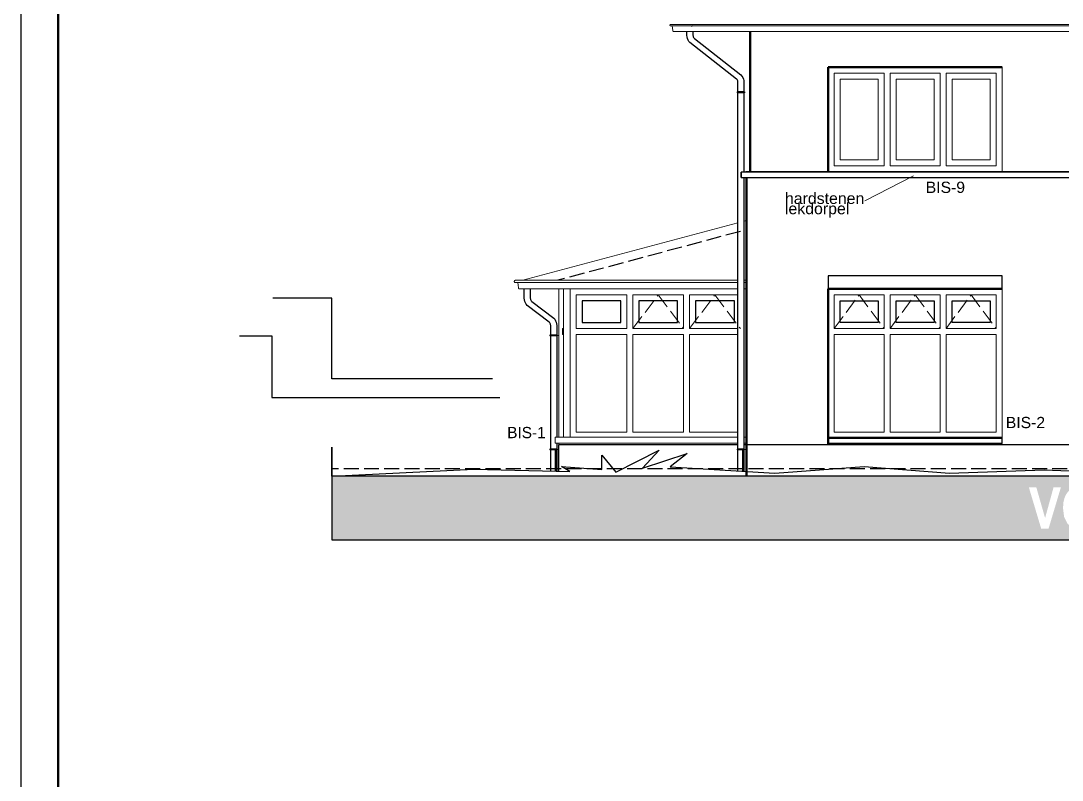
# Model space of a CAD drawing. Header units: millimetres. Extents: x 0 to 1200, y 0 to 841.
# Drawn here: x 0 to 138.9, y 630.8 to 732.1 of the extents above; entities that cross this region are included whole.
import ezdxf

# ---------------------------------------------------------------- set-up
doc = ezdxf.new("R2010")
doc.units = ezdxf.units.MM
doc.linetypes.add('PUNKT2_S9', pattern=[1, 0, -1])
doc.linetypes.add('VERDECKT2_S2', pattern=[2.7, 2, -0.7])
doc.layers.add('Standard', color=7, linetype='Continuous', lineweight=25)
doc.styles.add('ARIAL', font='arial.ttf')

msp = doc.modelspace()

# ---------------------------------------------------------------- hatches: boundary and pattern name
at = {"layer": 'Standard', "linetype": 'PUNKT2_S9', "lineweight": -3}
h = msp.add_hatch(color=0, dxfattribs=at)
h.paths.add_polyline_path([(140.04, 667.89), (139.95, 667.06), (140.04, 666.24), (140.31, 665.64), (140.72, 665.28), (141.22, 665.16), (141.73, 665.28), (142.13, 665.64), (142.4, 666.24), (142.49, 667.07), (142.4, 667.9), (142.14, 668.48), (141.74, 668.83), (141.22, 668.95), (140.71, 668.83), (140.3, 668.47)])
h.paths.add_polyline_path([(146.21, 665.16), (146.71, 665.28), (147.11, 665.64), (147.38, 666.24), (147.47, 667.07), (147.38, 667.9), (147.12, 668.48), (146.72, 668.83), (146.21, 668.95), (145.69, 668.83), (145.28, 668.47), (145.02, 667.89), (144.93, 667.06), (145.02, 666.24), (145.29, 665.64), (145.7, 665.28)])
h.paths.add_polyline_path([(150.8, 668.87), (150.08, 668.87), (150.08, 667.48), (150.76, 667.48), (151.3, 667.49), (151.59, 667.54), (151.74, 667.63), (151.85, 667.78), (151.92, 667.96), (151.95, 668.19), (151.91, 668.44), (151.82, 668.64), (151.67, 668.78), (151.47, 668.85), (151.25, 668.87)])
h.paths.add_polyline_path([(266.47, 671.3), (41.47, 671.3), (41.47, 662.8), (266.47, 662.8)])
h.paths.add_polyline_path([(172.51, 669.76), (172.51, 665.23), (174.82, 665.23), (174.82, 664.3), (171.59, 664.3), (171.59, 669.76)], flags=16)
h.paths.add_polyline_path([(170.69, 668.87), (168.22, 668.87), (168.22, 667.65), (170.52, 667.65), (170.52, 666.73), (168.22, 666.73), (168.22, 665.23), (170.78, 665.23), (170.78, 664.3), (167.29, 664.3), (167.29, 669.8), (170.69, 669.8)], flags=16)
h.paths.add_polyline_path([(164.19, 664.3), (162.55, 669.8), (163.56, 669.8), (164.72, 665.73), (165.84, 669.8), (166.82, 669.8), (165.18, 664.3)], flags=16)
h.paths.add_polyline_path([(158.75, 669.8), (162.15, 669.8), (162.15, 668.87), (159.68, 668.87), (159.68, 667.65), (161.98, 667.65), (161.98, 666.73), (159.68, 666.73), (159.68, 665.23), (162.24, 665.23), (162.24, 664.3), (158.75, 664.3)], flags=16)
h.paths.add_polyline_path([(156.96, 665.63), (156.96, 666.33), (155.9, 666.33), (155.9, 667.25), (157.9, 667.25), (157.9, 665.06), (157.54, 664.74), (157.05, 664.46), (156.5, 664.27), (155.94, 664.21), (155.27, 664.3), (154.68, 664.57), (154.22, 665.01), (153.88, 665.6), (153.68, 666.31), (153.61, 667.07), (153.69, 667.88), (153.91, 668.6), (154.28, 669.19), (154.79, 669.62), (155.28, 669.83), (155.89, 669.9), (156.65, 669.79), (157.22, 669.47), (157.62, 668.96), (157.84, 668.28), (156.92, 668.07), (156.78, 668.44), (156.55, 668.71), (156.25, 668.89), (155.89, 668.95), (155.34, 668.83), (154.92, 668.49), (154.66, 667.91), (154.57, 667.12), (154.66, 666.26), (154.93, 665.65), (155.35, 665.28), (155.88, 665.16), (156.17, 665.19), (156.46, 665.29), (156.73, 665.45)], flags=16)
h.paths.add_polyline_path([(151.1, 669.8), (151.73, 669.77), (152.16, 669.65), (152.46, 669.45), (152.7, 669.13), (152.85, 668.72), (152.9, 668.26), (152.82, 667.69), (152.6, 667.24), (152.22, 666.91), (151.69, 666.73), (151.96, 666.51), (152.18, 666.27), (152.41, 665.92), (152.71, 665.38), (153.27, 664.3), (152.16, 664.3), (151.5, 665.5), (151.2, 666.02), (151.01, 666.31), (150.87, 666.45), (150.73, 666.54), (150.54, 666.58), (150.26, 666.6), (150.08, 666.6), (150.08, 664.3), (149.15, 664.3), (149.15, 669.8)], flags=16)
h.paths.add_polyline_path([(144.9, 669.47), (145.21, 669.68), (145.67, 669.84), (146.2, 669.9), (147.11, 669.71), (147.82, 669.14), (148.27, 668.24), (148.43, 667.05), (148.28, 665.86), (147.82, 664.96), (147.12, 664.4), (146.21, 664.21), (145.29, 664.4), (144.58, 664.96), (144.13, 665.85), (143.98, 667.02), (144.03, 667.79), (144.19, 668.43), (144.37, 668.83), (144.61, 669.18)], flags=16)
h.paths.add_polyline_path([(143.44, 667.05), (143.3, 665.86), (142.84, 664.96), (142.13, 664.4), (141.23, 664.21), (140.31, 664.4), (139.6, 664.96), (139.15, 665.85), (139, 667.02), (139.05, 667.79), (139.21, 668.43), (139.39, 668.83), (139.63, 669.18), (139.92, 669.47), (140.23, 669.68), (140.69, 669.84), (141.22, 669.9), (142.13, 669.71), (142.84, 669.14), (143.29, 668.24)], flags=16)
h.paths.add_polyline_path([(137.73, 669.8), (138.71, 669.8), (137.07, 664.3), (136.09, 664.3), (134.45, 669.8), (135.45, 669.8), (136.61, 665.73)], flags=16)

# ---------------------------------------------------------------- linework, layer by layer
at = {"layer": 'Standard', "color": 7, "linetype": 'Continuous', "lineweight": 25}
msp.add_line((0, 841), (0, 0), dxfattribs=at)
at = {"layer": 'Standard', "color": 30, "linetype": 'Continuous', "lineweight": 50}
msp.add_line((5, 836), (5, 5), dxfattribs=at)
at = {"layer": 'Standard', "color": 9, "linetype": 'Continuous', "lineweight": 18}
for p, q in [((86.58, 731.52), (86.58, 731.53)), ((86.58, 731.53), (86.59, 731.53)), ((86.58, 731.53), (86.58, 731.52)), ((86.59, 731.53), (86.58, 731.53)), ((86.58, 731.51), (86.58, 731.52)), ((86.58, 731.52), (86.58, 731.52)), ((86.58, 731.52), (86.58, 731.51)), ((86.58, 731.52), (86.58, 731.52)), ((86.58, 731.5), (86.58, 731.51)), ((86.58, 731.51), (86.58, 731.51)), ((86.58, 731.51), (86.58, 731.5)), ((86.58, 731.51), (86.58, 731.51)), ((86.58, 731.49), (86.58, 731.5)), ((86.58, 731.5), (86.58, 731.5)), ((86.58, 731.5), (86.58, 731.49)), ((86.58, 731.5), (86.58, 731.5)), ((86.58, 731.49), (86.58, 731.49)), ((86.58, 731.48), (86.58, 731.49)), ((86.58, 731.49), (86.58, 731.49)), ((86.58, 731.49), (86.58, 731.48)), ((86.58, 731.48), (86.58, 731.48)), ((86.58, 731.47), (86.58, 731.48)), ((86.58, 731.48), (86.58, 731.48)), ((86.58, 731.48), (86.58, 731.47)), ((86.58, 731.47), (86.58, 731.47)), ((86.58, 731.46), (86.58, 731.47)), ((86.58, 731.47), (86.58, 731.47)), ((86.58, 731.47), (86.58, 731.46)), ((86.58, 731.46), (86.58, 731.46)), ((86.59, 731.45), (86.58, 731.46)), ((86.58, 731.46), (86.58, 731.46)), ((86.58, 731.46), (86.59, 731.45)), ((86.59, 731.54), (86.59, 731.55)), ((86.59, 731.55), (86.6, 731.55)), ((86.59, 731.55), (86.59, 731.54)), ((86.6, 731.55), (86.59, 731.55)), ((86.59, 731.53), (86.59, 731.54)), ((86.59, 731.54), (86.59, 731.54)), ((86.59, 731.54), (86.59, 731.53)), ((86.59, 731.54), (86.59, 731.54)), ((86.59, 731.45), (86.59, 731.45)), ((86.59, 731.44), (86.59, 731.45)), ((86.59, 731.45), (86.59, 731.45)), ((86.59, 731.45), (86.59, 731.44)), ((86.59, 731.44), (86.59, 731.44)), ((86.6, 731.43), (86.59, 731.44)), ((86.59, 731.44), (86.59, 731.44)), ((86.59, 731.44), (86.6, 731.43)), ((86.6, 731.55), (86.6, 731.56)), ((86.6, 731.56), (86.6, 731.56)), ((86.6, 731.56), (86.61, 731.56)), ((86.6, 731.56), (86.6, 731.55)), ((86.6, 731.56), (86.6, 731.56)), ((86.61, 731.56), (86.6, 731.56)), ((86.6, 731.43), (86.6, 731.43)), ((86.6, 731.43), (86.6, 731.43)), ((86.61, 731.42), (86.6, 731.43)), ((86.6, 731.43), (86.6, 731.43)), ((86.6, 731.43), (86.6, 731.43)), ((86.6, 731.43), (86.61, 731.42)), ((86.61, 731.56), (86.61, 731.57)), ((86.61, 731.57), (86.61, 731.57)), ((86.61, 731.57), (86.62, 731.57)), ((86.61, 731.57), (86.61, 731.56)), ((86.61, 731.57), (86.61, 731.57)), ((86.62, 731.57), (86.61, 731.57)), ((86.61, 731.42), (86.61, 731.42)), ((86.61, 731.42), (86.61, 731.42)), ((86.62, 731.41), (86.61, 731.42)), ((86.61, 731.42), (86.61, 731.42)), ((86.61, 731.42), (86.61, 731.42)), ((86.61, 731.42), (86.62, 731.41)), ((86.62, 731.57), (86.62, 731.58)), ((86.62, 731.58), (86.63, 731.58)), ((86.62, 731.58), (86.62, 731.57)), ((86.63, 731.58), (86.62, 731.58)), ((86.62, 731.41), (86.62, 731.41)), ((86.63, 731.41), (86.62, 731.41)), ((86.62, 731.41), (86.62, 731.41)), ((86.62, 731.41), (86.63, 731.41)), ((86.63, 731.58), (86.63, 731.58)), ((86.63, 731.58), (86.64, 731.58)), ((86.63, 731.58), (86.63, 731.58)), ((86.64, 731.58), (86.63, 731.58)), ((86.63, 731.4), (86.63, 731.41)), ((86.63, 731.41), (86.63, 731.4)), ((86.64, 731.4), (86.63, 731.4)), ((86.63, 731.4), (86.64, 731.4)), ((86.64, 731.58), (86.64, 731.59)), ((86.64, 731.59), (86.65, 731.59)), ((86.64, 731.59), (86.64, 731.58)), ((86.65, 731.59), (86.64, 731.59)), ((86.64, 731.4), (86.64, 731.4)), ((86.65, 731.4), (86.64, 731.4)), ((86.64, 731.4), (86.64, 731.4)), ((86.64, 731.4), (86.65, 731.4)), ((86.65, 731.59), (86.65, 731.59)), ((86.65, 731.59), (86.66, 731.59)), ((86.65, 731.59), (86.65, 731.59)), ((86.66, 731.59), (86.65, 731.59)), ((86.65, 731.4), (86.65, 731.4)), ((86.66, 731.4), (86.65, 731.4)), ((86.65, 731.4), (86.65, 731.4)), ((86.65, 731.4), (86.66, 731.4)), ((86.66, 731.59), (86.66, 731.59)), ((86.66, 731.59), (86.67, 731.59)), ((86.66, 731.59), (86.66, 731.59)), ((86.67, 731.59), (86.66, 731.59)), ((86.66, 731.39), (86.66, 731.4)), ((86.66, 731.4), (86.66, 731.39)), ((86.67, 731.39), (86.66, 731.39)), ((86.66, 731.39), (86.67, 731.39)), ((86.67, 731.59), (86.67, 731.59)), ((86.67, 731.59), (86.68, 731.59)), ((86.67, 731.59), (86.67, 731.59)), ((86.68, 731.59), (86.67, 731.59)), ((86.67, 731.39), (86.67, 731.39)), ((86.68, 731.39), (86.67, 731.39)), ((86.67, 731.39), (86.67, 731.39)), ((86.67, 731.39), (86.68, 731.39)), ((86.68, 731.59), (195.86, 731.59)), ((86.68, 731.39), (195.86, 731.39)), ((86.96, 730.76), (86.89, 731.39)), ((86.89, 731.39), (86.96, 730.76)), ((86.96, 730.76), (86.96, 730.76)), ((86.96, 730.75), (86.96, 730.76)), ((86.96, 730.76), (86.96, 730.76)), ((86.96, 730.76), (86.96, 730.75)), ((86.96, 730.74), (86.96, 730.75)), ((86.96, 730.75), (86.96, 730.74)), ((86.97, 730.74), (86.96, 730.74)), ((86.96, 730.74), (86.97, 730.74)), ((86.97, 730.73), (86.97, 730.74)), ((86.97, 730.74), (86.97, 730.73)), ((86.97, 730.72), (86.97, 730.73)), ((86.97, 730.73), (86.97, 730.72)), ((86.97, 730.72), (86.97, 730.72)), ((86.98, 730.71), (86.97, 730.72)), ((86.97, 730.72), (86.97, 730.72)), ((86.97, 730.72), (86.98, 730.71)), ((86.98, 730.7), (86.98, 730.71)), ((86.98, 730.71), (86.98, 730.7)), ((86.98, 730.7), (86.98, 730.7)), ((86.99, 730.69), (86.98, 730.7)), ((86.98, 730.7), (86.98, 730.7)), ((86.98, 730.7), (86.99, 730.69)), ((86.99, 730.69), (86.99, 730.69)), ((87, 730.68), (86.99, 730.69)), ((86.99, 730.69), (86.99, 730.69)), ((86.99, 730.69), (87, 730.68)), ((87, 730.68), (87, 730.68)), ((87.01, 730.67), (87, 730.68)), ((87, 730.68), (87, 730.68)), ((87, 730.68), (87.01, 730.67)), ((87.01, 730.67), (87.01, 730.67)), ((87.02, 730.66), (87.01, 730.67)), ((87.01, 730.67), (87.01, 730.67)), ((87.01, 730.67), (87.02, 730.66)), ((87.03, 730.66), (87.02, 730.66)), ((87.02, 730.66), (87.03, 730.66)), ((87.03, 730.66), (87.03, 730.66)), ((87.04, 730.65), (87.03, 730.66)), ((87.03, 730.66), (87.03, 730.66)), ((87.03, 730.66), (87.04, 730.65)), ((87.04, 730.65), (87.04, 730.65)), ((87.05, 730.65), (87.04, 730.65)), ((87.04, 730.65), (87.04, 730.65)), ((87.04, 730.65), (87.05, 730.65)), ((87.06, 730.65), (87.05, 730.65)), ((87.05, 730.65), (87.06, 730.65)), ((87.06, 730.65), (87.06, 730.65)), ((87.07, 730.64), (87.06, 730.65)), ((87.06, 730.65), (87.06, 730.65)), ((87.06, 730.65), (87.07, 730.64)), ((87.08, 730.64), (87.07, 730.64)), ((87.07, 730.64), (87.08, 730.64)), ((87.09, 730.64), (87.08, 730.64)), ((87.08, 730.64), (87.09, 730.64)), ((87.09, 730.64), (87.09, 730.64)), ((87.09, 730.64), (87.09, 730.64)), ((87.09, 730.64), (195.44, 730.64))]:
    msp.add_line(p, q, dxfattribs=at)
at = {"layer": 'Standard', "color": 7, "linetype": 'Continuous', "lineweight": -3}
for p, q in [((88.84, 730.12), (88.84, 730.64)), ((89.64, 730.64), (89.64, 730.15)), ((88.85, 729.91), (88.84, 730.12)), ((88.91, 729.7), (88.85, 729.91)), ((88.99, 729.5), (88.91, 729.7)), ((89.11, 729.31), (88.99, 729.5)), ((89.24, 729.15), (89.11, 729.31)), ((89.64, 730.15), (89.65, 730.04)), ((89.65, 730.04), (89.67, 729.95)), ((89.67, 729.95), (89.71, 729.86)), ((89.71, 729.86), (89.75, 729.78)), ((89.75, 729.78), (89.83, 729.7)), ((89.83, 729.7), (96.05, 724.85)), ((95.46, 724.3), (89.24, 729.15)), ((95.53, 724.22), (95.46, 724.3)), ((95.58, 724.14), (95.53, 724.22)), ((95.62, 724.05), (95.58, 724.14)), ((95.64, 723.96), (95.62, 724.05)), ((95.65, 723.85), (95.64, 723.96)), ((95.65, 722.57), (95.65, 723.85)), ((96.05, 724.85), (96.18, 724.69)), ((96.18, 724.69), (96.3, 724.5)), ((96.3, 724.5), (96.38, 724.3)), ((96.38, 724.3), (96.43, 724.09)), ((96.43, 724.09), (96.45, 723.88)), ((96.45, 723.88), (96.45, 722.57)), ((95.54, 722.57), (95.54, 722.47)), ((95.55, 722.57), (95.54, 722.57)), ((95.55, 722.47), (95.54, 722.47)), ((95.57, 722.57), (95.55, 722.57)), ((95.57, 722.47), (95.55, 722.47)), ((95.6, 722.57), (95.57, 722.57)), ((95.6, 722.47), (95.57, 722.47)), ((95.64, 722.57), (95.6, 722.57)), ((95.64, 722.47), (95.6, 722.47)), ((95.69, 722.57), (95.64, 722.57)), ((95.69, 722.47), (95.64, 722.47)), ((95.65, 674.92), (95.65, 722.47)), ((95.75, 722.57), (95.69, 722.57)), ((95.75, 722.47), (95.69, 722.47)), ((95.82, 722.57), (95.75, 722.57)), ((95.82, 722.47), (95.75, 722.47)), ((95.89, 722.57), (95.82, 722.57)), ((95.89, 722.47), (95.82, 722.47)), ((95.97, 722.57), (95.89, 722.57)), ((95.97, 722.47), (95.89, 722.47)), ((96.04, 722.57), (95.97, 722.57)), ((96.04, 722.47), (95.97, 722.47)), ((96.12, 722.57), (96.04, 722.57)), ((96.12, 722.47), (96.04, 722.47)), ((96.2, 722.57), (96.12, 722.57)), ((96.2, 722.47), (96.12, 722.47)), ((96.27, 722.57), (96.2, 722.57)), ((96.27, 722.47), (96.2, 722.47)), ((96.34, 722.57), (96.27, 722.57)), ((96.34, 722.47), (96.27, 722.47)), ((96.4, 722.57), (96.34, 722.57)), ((96.4, 722.47), (96.34, 722.47)), ((96.45, 722.57), (96.4, 722.57)), ((96.45, 722.47), (96.4, 722.47)), ((96.49, 722.57), (96.45, 722.57)), ((96.45, 722.47), (96.45, 711.88)), ((96.49, 722.47), (96.45, 722.47)), ((96.52, 722.57), (96.49, 722.57)), ((96.52, 722.47), (96.49, 722.47)), ((96.54, 722.57), (96.52, 722.57)), ((96.54, 722.47), (96.52, 722.47)), ((96.54, 722.57), (96.54, 722.57)), ((96.54, 722.57), (96.54, 722.47)), ((96.54, 722.47), (96.54, 722.47)), ((96.45, 711.15), (96.45, 674.92)), ((67.15, 695.05), (67.15, 696.3)), ((67.95, 696.3), (67.95, 695.08)), ((41.47, 695.04), (33.59, 695.04)), ((41.47, 684.32), (41.47, 695.04)), ((67.17, 694.85), (67.15, 695.05)), ((67.22, 694.63), (67.17, 694.85)), ((67.3, 694.43), (67.22, 694.63)), ((67.95, 695.08), (67.96, 694.97)), ((67.96, 694.97), (67.98, 694.88)), ((67.98, 694.88), (68.02, 694.8)), ((68.02, 694.8), (68.07, 694.72)), ((68.07, 694.72), (68.14, 694.63)), ((68.14, 694.63), (71.07, 692.4)), ((67.42, 694.24), (67.3, 694.43)), ((67.55, 694.09), (67.42, 694.24)), ((70.48, 691.85), (67.55, 694.09)), ((70.55, 691.77), (70.48, 691.85)), ((70.6, 691.69), (70.55, 691.77)), ((70.64, 691.6), (70.6, 691.69)), ((71.07, 692.4), (71.2, 692.24)), ((71.2, 692.24), (71.32, 692.05)), ((71.32, 692.05), (71.4, 691.85)), ((71.4, 691.85), (71.45, 691.64)), ((70.66, 691.51), (70.64, 691.6)), ((70.67, 691.4), (70.66, 691.51)), ((70.67, 690.12), (70.67, 691.4)), ((71.45, 691.64), (71.47, 691.43)), ((71.47, 691.43), (71.47, 690.12)), ((29.16, 690.03), (33.47, 690.03)), ((33.47, 690.03), (33.47, 681.82)), ((70.56, 690.12), (70.56, 690.02)), ((70.57, 690.12), (70.56, 690.12)), ((70.57, 690.02), (70.56, 690.02)), ((70.59, 690.12), (70.57, 690.12)), ((70.59, 690.02), (70.57, 690.02)), ((70.62, 690.12), (70.59, 690.12)), ((70.62, 690.02), (70.59, 690.02)), ((70.66, 690.12), (70.62, 690.12)), ((70.66, 690.02), (70.62, 690.02)), ((70.71, 690.12), (70.66, 690.12)), ((70.71, 690.02), (70.66, 690.02)), ((70.67, 674.92), (70.67, 690.02)), ((70.77, 690.12), (70.71, 690.12)), ((70.77, 690.02), (70.71, 690.02)), ((70.84, 690.12), (70.77, 690.12)), ((70.84, 690.02), (70.77, 690.02)), ((70.91, 690.12), (70.84, 690.12)), ((70.91, 690.02), (70.84, 690.02)), ((70.99, 690.12), (70.91, 690.12)), ((70.99, 690.02), (70.91, 690.02)), ((71.06, 690.12), (70.99, 690.12)), ((71.06, 690.02), (70.99, 690.02)), ((71.14, 690.12), (71.06, 690.12)), ((71.14, 690.02), (71.06, 690.02)), ((71.22, 690.12), (71.14, 690.12)), ((71.22, 690.02), (71.14, 690.02)), ((71.29, 690.12), (71.22, 690.12)), ((71.29, 690.02), (71.22, 690.02)), ((71.36, 690.12), (71.29, 690.12)), ((71.36, 690.02), (71.29, 690.02)), ((71.42, 690.12), (71.36, 690.12)), ((71.42, 690.02), (71.36, 690.02)), ((71.47, 690.12), (71.42, 690.12)), ((71.47, 690.02), (71.42, 690.02)), ((71.51, 690.12), (71.47, 690.12)), ((71.47, 690.02), (71.47, 676.5)), ((71.51, 690.02), (71.47, 690.02)), ((71.54, 690.12), (71.51, 690.12)), ((71.54, 690.02), (71.51, 690.02)), ((71.56, 690.12), (71.54, 690.12)), ((71.56, 690.02), (71.54, 690.02)), ((71.56, 690.12), (71.56, 690.12)), ((71.56, 690.12), (71.56, 690.02)), ((71.56, 690.02), (71.56, 690.02)), ((62.89, 684.32), (41.47, 684.32)), ((33.47, 681.82), (63.87, 681.82)), ((71.47, 675.7), (71.47, 674.92)), ((70.56, 674.92), (70.56, 674.82)), ((70.57, 674.92), (70.56, 674.92)), ((70.57, 674.82), (70.56, 674.82)), ((70.59, 674.92), (70.57, 674.92)), ((70.59, 674.82), (70.57, 674.82)), ((70.62, 674.92), (70.59, 674.92)), ((70.62, 674.82), (70.59, 674.82)), ((70.66, 674.92), (70.62, 674.92)), ((70.66, 674.82), (70.62, 674.82)), ((70.71, 674.92), (70.66, 674.92)), ((70.71, 674.82), (70.66, 674.82)), ((70.67, 672.01), (70.67, 674.82)), ((70.77, 674.92), (70.71, 674.92)), ((70.77, 674.82), (70.71, 674.82)), ((70.84, 674.92), (70.77, 674.92)), ((70.84, 674.82), (70.77, 674.82)), ((70.91, 674.92), (70.84, 674.92)), ((70.91, 674.82), (70.84, 674.82)), ((70.99, 674.92), (70.91, 674.92)), ((70.99, 674.82), (70.91, 674.82)), ((71.06, 674.92), (70.99, 674.92)), ((71.06, 674.82), (70.99, 674.82)), ((71.14, 674.92), (71.06, 674.92)), ((71.14, 674.82), (71.06, 674.82)), ((71.22, 674.92), (71.14, 674.92)), ((71.22, 674.82), (71.14, 674.82)), ((71.29, 674.92), (71.22, 674.92)), ((71.29, 674.82), (71.22, 674.82)), ((71.36, 674.92), (71.29, 674.92)), ((71.36, 674.82), (71.29, 674.82)), ((71.3, 672), (71.3, 674.82)), ((71.35, 672), (71.35, 674.82)), ((71.42, 674.92), (71.36, 674.92)), ((71.42, 674.82), (71.36, 674.82)), ((71.47, 674.92), (71.42, 674.92)), ((71.47, 674.82), (71.42, 674.82)), ((71.51, 674.92), (71.47, 674.92)), ((71.47, 674.82), (71.47, 671.99)), ((71.51, 674.82), (71.47, 674.82)), ((71.54, 674.92), (71.51, 674.92)), ((71.54, 674.82), (71.51, 674.82)), ((71.56, 674.92), (71.54, 674.92)), ((71.56, 674.82), (71.54, 674.82)), ((71.56, 674.92), (71.56, 674.92)), ((71.56, 674.92), (71.56, 674.82)), ((71.56, 674.82), (71.56, 674.82)), ((95.54, 674.92), (95.54, 674.82)), ((95.55, 674.92), (95.54, 674.92)), ((95.55, 674.82), (95.54, 674.82)), ((95.57, 674.92), (95.55, 674.92)), ((95.57, 674.82), (95.55, 674.82)), ((95.6, 674.92), (95.57, 674.92)), ((95.6, 674.82), (95.57, 674.82)), ((95.64, 674.92), (95.6, 674.92)), ((95.64, 674.82), (95.6, 674.82)), ((95.69, 674.92), (95.64, 674.92)), ((95.69, 674.82), (95.64, 674.82)), ((95.65, 672.02), (95.65, 674.82)), ((95.75, 674.92), (95.69, 674.92)), ((95.75, 674.82), (95.69, 674.82)), ((95.82, 674.92), (95.75, 674.92)), ((95.82, 674.82), (95.75, 674.82)), ((95.89, 674.92), (95.82, 674.92)), ((95.89, 674.82), (95.82, 674.82)), ((95.97, 674.92), (95.89, 674.92)), ((95.97, 674.82), (95.89, 674.82)), ((96.04, 674.92), (95.97, 674.92)), ((96.04, 674.82), (95.97, 674.82)), ((96.12, 674.92), (96.04, 674.92)), ((96.12, 674.82), (96.04, 674.82)), ((96.2, 674.92), (96.12, 674.92)), ((96.2, 674.82), (96.12, 674.82)), ((96.27, 674.92), (96.2, 674.92)), ((96.27, 674.82), (96.2, 674.82)), ((96.34, 674.92), (96.27, 674.92)), ((96.34, 674.82), (96.27, 674.82)), ((96.28, 671.98), (96.28, 674.82)), ((96.33, 671.98), (96.33, 674.82)), ((96.4, 674.92), (96.34, 674.92)), ((96.4, 674.82), (96.34, 674.82)), ((96.45, 674.92), (96.4, 674.92)), ((96.45, 674.82), (96.4, 674.82)), ((96.49, 674.92), (96.45, 674.92)), ((96.45, 674.82), (96.45, 671.97)), ((96.49, 674.82), (96.45, 674.82)), ((96.52, 674.92), (96.49, 674.92)), ((96.52, 674.82), (96.49, 674.82)), ((96.54, 674.92), (96.52, 674.92)), ((96.54, 674.82), (96.52, 674.82)), ((96.54, 674.92), (96.54, 674.92)), ((96.54, 674.92), (96.54, 674.82)), ((96.54, 674.82), (96.54, 674.82))]:
    msp.add_line(p, q, dxfattribs=at)
at = {"layer": 'Standard', "color": 5, "linetype": 'VERDECKT2_S2', "lineweight": -3}
msp.add_line((89.59, 731.4), (89.47, 731.32), dxfattribs=at)
at = {"layer": 'Standard', "color": 55, "linetype": 'Continuous', "lineweight": 18}
for p, q in [((97.27, 727.2), (97.27, 730.64)), ((97.27, 727.2), (97.27, 730.64)), ((97.27, 727.8), (97.27, 711.95)), ((97.27, 727.8), (97.27, 711.95)), ((130.87, 725.9), (107.67, 725.9)), ((107.67, 725.9), (107.67, 711.95)), ((130.87, 711.95), (130.87, 725.9))]:
    msp.add_line(p, q, dxfattribs=at)
at = {"layer": 'Standard', "color": 5, "linetype": 'Continuous', "lineweight": 50}
for p, q in [((97.27, 711.95), (97.27, 730.64)), ((107.67, 711.95), (107.67, 725.9)), ((107.67, 725.9), (130.87, 725.9)), ((96.77, 671.3), (96.77, 711.15)), ((107.67, 675.55), (107.67, 696.3)), ((107.67, 696.3), (130.87, 696.3))]:
    msp.add_line(p, q, dxfattribs=at)
at = {"layer": 'Standard', "color": 51, "linetype": 'Continuous', "lineweight": 18}
for p, q in [((108.47, 725.1), (115.13, 725.1)), ((108.47, 712.7), (108.47, 725.1)), ((115.13, 725.1), (115.13, 712.7)), ((115.93, 712.7), (115.93, 725.1)), ((115.93, 725.1), (122.6, 725.1)), ((122.6, 725.1), (122.6, 712.7)), ((123.4, 712.7), (123.4, 725.1)), ((123.4, 725.1), (130.07, 725.1)), ((130.07, 725.1), (130.07, 712.7)), ((109.27, 724.3), (114.33, 724.3)), ((109.27, 713.5), (109.27, 724.3)), ((114.33, 724.3), (114.33, 713.5)), ((116.73, 724.3), (121.8, 724.3)), ((116.73, 713.5), (116.73, 724.3)), ((121.8, 724.3), (121.8, 713.5)), ((124.2, 724.3), (129.27, 724.3)), ((124.2, 713.5), (124.2, 724.3)), ((129.27, 724.3), (129.27, 713.5)), ((115.13, 712.7), (108.47, 712.7)), ((114.33, 713.5), (109.27, 713.5)), ((122.6, 712.7), (115.93, 712.7)), ((121.8, 713.5), (116.73, 713.5)), ((130.07, 712.7), (123.4, 712.7)), ((129.27, 713.5), (124.2, 713.5)), ((72.37, 696.3), (72.37, 676.5)), ((72.38, 676.5), (72.38, 696.3)), ((73.27, 676.5), (73.27, 696.3)), ((80.83, 695.5), (74.07, 695.5)), ((74.07, 695.5), (74.07, 691)), ((80.83, 691), (80.83, 695.5)), ((81.63, 695.5), (81.63, 691)), ((88.4, 695.5), (81.63, 695.5)), ((88.4, 691), (88.4, 695.5)), ((89.2, 695.5), (89.2, 691)), ((95.65, 695.5), (89.2, 695.5)), ((108.47, 695.5), (115.13, 695.5)), ((108.47, 691), (108.47, 695.5)), ((115.13, 695.5), (115.13, 691)), ((115.93, 691), (115.93, 695.5)), ((115.93, 695.5), (122.6, 695.5)), ((122.6, 695.5), (122.6, 691)), ((123.4, 691), (123.4, 695.5)), ((123.4, 695.5), (130.07, 695.5)), ((130.07, 695.5), (130.07, 691)), ((72.25, 691), (72.25, 690.2)), ((72.37, 691), (72.25, 691)), ((74.07, 691), (80.83, 691)), ((81.63, 691), (88.4, 691)), ((89.2, 691), (95.65, 691)), ((115.13, 691), (108.47, 691)), ((122.6, 691), (115.93, 691)), ((130.07, 691), (123.4, 691)), ((72.37, 690.2), (72.25, 690.2)), ((80.83, 690.2), (74.07, 690.2)), ((74.07, 690.2), (74.07, 677.2)), ((80.83, 677.2), (80.83, 690.2)), ((88.4, 690.2), (81.63, 690.2)), ((81.63, 690.2), (81.63, 677.2)), ((88.4, 677.2), (88.4, 690.2)), ((95.65, 690.2), (89.2, 690.2)), ((89.2, 690.2), (89.2, 677.2)), ((108.47, 690.2), (115.13, 690.2)), ((108.47, 677.2), (108.47, 690.2)), ((115.13, 690.2), (115.13, 677.2)), ((115.93, 690.2), (122.6, 690.2)), ((115.93, 677.2), (115.93, 690.2)), ((122.6, 690.2), (122.6, 677.2)), ((123.4, 690.2), (130.07, 690.2)), ((123.4, 677.2), (123.4, 690.2)), ((130.07, 690.2), (130.07, 677.2)), ((74.07, 677.2), (80.83, 677.2)), ((81.63, 677.2), (88.4, 677.2)), ((89.2, 677.2), (95.65, 677.2)), ((115.13, 677.2), (108.47, 677.2)), ((122.6, 677.2), (115.93, 677.2)), ((130.07, 677.2), (123.4, 677.2))]:
    msp.add_line(p, q, dxfattribs=at)
at = {"layer": 'Standard', "color": 117, "linetype": 'Continuous', "lineweight": -3}
for p, q in [((97.27, 711.95), (96.07, 711.85)), ((96.07, 711.85), (97.27, 711.95)), ((96.07, 711.85), (96.07, 711.15)), ((96.07, 711.15), (96.07, 711.85)), ((141.27, 711.85), (96.07, 711.85)), ((96.07, 711.15), (141.27, 711.15)), ((97.27, 711.95), (107.67, 711.95)), ((107.67, 711.95), (130.87, 711.95)), ((130.87, 711.95), (141.27, 711.95)), ((130.87, 676.45), (107.67, 676.45)), ((107.67, 676.41), (107.67, 676.35)), ((130.87, 676.35), (130.87, 676.41)), ((130.87, 676.35), (107.67, 676.35)), ((107.67, 676.35), (107.67, 675.65)), ((130.87, 675.65), (107.67, 675.65)), ((130.87, 675.65), (130.87, 676.35))]:
    msp.add_line(p, q, dxfattribs=at)
at = {"layer": 'Standard', "color": 36, "linetype": 'Continuous', "lineweight": 18}
for p, q in [((96.77, 698.2), (96.77, 711.15)), ((96.77, 698.2), (96.77, 711.15)), ((96.77, 698.2), (96.77, 675.5)), ((96.77, 698.2), (96.77, 675.5)), ((71.77, 696.3), (71.77, 676.5)), ((107.67, 696.3), (107.67, 676.41)), ((130.87, 696.3), (107.67, 696.3)), ((130.87, 676.41), (130.87, 696.3)), ((71.77, 675.7), (71.77, 675.5))]:
    msp.add_line(p, q, dxfattribs=at)
at = {"layer": 'Standard', "color": 7, "linetype": 'Continuous', "lineweight": 18}
msp.add_line((112.56, 708.06), (119.07, 711.38), dxfattribs=at)
at = {"layer": 'Standard', "color": 34, "linetype": 'Continuous', "lineweight": 18}
for p, q in [((95.65, 705.13), (66.97, 697.44)), ((66.97, 697.44), (95.65, 705.13)), ((96.77, 705.43), (96.45, 705.34)), ((96.45, 705.34), (96.77, 705.43))]:
    msp.add_line(p, q, dxfattribs=at)
at = {"layer": 'Standard', "color": 255, "linetype": 'VERDECKT2_S2', "lineweight": -3}
msp.add_line((95.98, 703.97), (71.61, 697.44), dxfattribs=at)
at = {"layer": 'Standard', "color": 255, "linetype": 'Continuous', "lineweight": 18}
for p, q in [((65.82, 697.33), (65.82, 697.34)), ((65.82, 697.34), (65.83, 697.34)), ((65.82, 697.34), (65.82, 697.33)), ((65.83, 697.34), (65.82, 697.34)), ((65.82, 697.32), (65.82, 697.33)), ((65.82, 697.33), (65.82, 697.32)), ((65.82, 697.31), (65.82, 697.32)), ((65.82, 697.32), (65.82, 697.31)), ((65.82, 697.3), (65.82, 697.31)), ((65.82, 697.31), (65.82, 697.31)), ((65.82, 697.31), (65.82, 697.3)), ((65.82, 697.31), (65.82, 697.31)), ((65.82, 697.29), (65.82, 697.3)), ((65.82, 697.3), (65.82, 697.29)), ((65.82, 697.28), (65.82, 697.29)), ((65.82, 697.29), (65.82, 697.28)), ((65.82, 697.27), (65.82, 697.28)), ((65.82, 697.28), (65.82, 697.27)), ((65.82, 697.27), (65.82, 697.27)), ((65.82, 697.26), (65.82, 697.27)), ((65.82, 697.27), (65.82, 697.27)), ((65.82, 697.27), (65.82, 697.26)), ((65.82, 697.25), (65.82, 697.26)), ((65.82, 697.26), (65.82, 697.25)), ((65.82, 697.24), (65.82, 697.25)), ((65.82, 697.25), (65.82, 697.24)), ((65.83, 697.23), (65.82, 697.24)), ((65.82, 697.24), (65.83, 697.23)), ((65.83, 697.36), (65.84, 697.37)), ((65.84, 697.37), (65.83, 697.36)), ((65.83, 697.35), (65.83, 697.36)), ((65.83, 697.36), (65.83, 697.35)), ((65.83, 697.34), (65.83, 697.35)), ((65.83, 697.35), (65.83, 697.34)), ((65.83, 697.23), (65.83, 697.23)), ((65.83, 697.22), (65.83, 697.23)), ((65.83, 697.23), (65.83, 697.23)), ((65.83, 697.23), (65.83, 697.22)), ((65.84, 697.21), (65.83, 697.22)), ((65.83, 697.22), (65.84, 697.21)), ((65.84, 697.38), (65.85, 697.39)), ((65.85, 697.39), (65.84, 697.38)), ((65.84, 697.37), (65.84, 697.38)), ((65.84, 697.38), (65.84, 697.37)), ((65.84, 697.37), (65.84, 697.37)), ((65.84, 697.37), (65.84, 697.37)), ((65.85, 697.39), (65.86, 697.4)), ((65.86, 697.4), (65.85, 697.39)), ((65.85, 697.39), (65.85, 697.39)), ((65.85, 697.39), (65.85, 697.39)), ((65.86, 697.4), (65.87, 697.41)), ((65.87, 697.41), (65.86, 697.4)), ((65.86, 697.4), (65.86, 697.4)), ((65.86, 697.4), (65.86, 697.4)), ((65.87, 697.41), (65.88, 697.41)), ((65.88, 697.41), (65.87, 697.41)), ((65.88, 697.41), (65.88, 697.42)), ((65.88, 697.42), (65.89, 697.42)), ((65.88, 697.42), (65.88, 697.41)), ((65.89, 697.42), (65.88, 697.42)), ((65.89, 697.42), (65.9, 697.43)), ((65.9, 697.43), (65.89, 697.42)), ((65.9, 697.43), (65.9, 697.43)), ((65.9, 697.43), (65.91, 697.43)), ((65.9, 697.43), (65.9, 697.43)), ((65.91, 697.43), (65.9, 697.43)), ((65.91, 697.43), (65.92, 697.44)), ((65.92, 697.44), (65.91, 697.43)), ((65.92, 697.44), (65.92, 697.44)), ((65.92, 697.44), (65.93, 697.44)), ((65.92, 697.44), (65.92, 697.44)), ((65.93, 697.44), (65.92, 697.44)), ((65.93, 697.44), (65.94, 697.44)), ((65.94, 697.44), (65.93, 697.44)), ((65.94, 697.44), (65.94, 697.44)), ((65.94, 697.44), (65.95, 697.44)), ((65.94, 697.44), (65.94, 697.44)), ((65.95, 697.44), (65.94, 697.44)), ((65.95, 697.44), (65.96, 697.44)), ((65.96, 697.44), (65.95, 697.44)), ((65.96, 697.44), (95.65, 697.44)), ((96.45, 697.44), (96.77, 697.44)), ((65.84, 697.21), (65.84, 697.21)), ((65.84, 697.2), (65.84, 697.21)), ((65.84, 697.21), (65.84, 697.21)), ((65.84, 697.21), (65.84, 697.2)), ((65.85, 697.19), (65.84, 697.2)), ((65.84, 697.2), (65.85, 697.19)), ((65.85, 697.19), (65.85, 697.19)), ((65.86, 697.18), (65.85, 697.19)), ((65.85, 697.19), (65.85, 697.19)), ((65.85, 697.19), (65.86, 697.18)), ((65.86, 697.17), (65.86, 697.18)), ((65.86, 697.18), (65.86, 697.17)), ((65.87, 697.17), (65.86, 697.17)), ((65.86, 697.17), (65.87, 697.17)), ((65.88, 697.16), (65.87, 697.17)), ((65.87, 697.17), (65.88, 697.16)), ((65.88, 697.16), (65.88, 697.16)), ((65.89, 697.16), (65.88, 697.16)), ((65.88, 697.16), (65.88, 697.16)), ((65.88, 697.16), (65.89, 697.16)), ((65.89, 697.15), (65.89, 697.16)), ((65.89, 697.16), (65.89, 697.15)), ((65.9, 697.15), (65.89, 697.15)), ((65.89, 697.15), (65.9, 697.15)), ((65.91, 697.15), (65.9, 697.15)), ((65.9, 697.15), (65.91, 697.15)), ((65.91, 697.14), (65.91, 697.15)), ((65.91, 697.15), (65.91, 697.14)), ((65.92, 697.14), (65.91, 697.14)), ((65.91, 697.14), (65.92, 697.14)), ((65.93, 697.14), (65.92, 697.14)), ((65.92, 697.14), (65.93, 697.14)), ((65.94, 697.14), (65.93, 697.14)), ((65.93, 697.14), (65.94, 697.14)), ((65.94, 697.14), (65.94, 697.14)), ((65.95, 697.14), (65.94, 697.14)), ((65.94, 697.14), (65.94, 697.14)), ((65.94, 697.14), (65.95, 697.14)), ((65.96, 697.14), (65.95, 697.14)), ((65.95, 697.14), (65.96, 697.14)), ((65.96, 697.14), (95.65, 697.14)), ((66.36, 696.44), (66.27, 697.14)), ((66.27, 697.14), (66.36, 696.44)), ((66.36, 696.44), (66.36, 696.44)), ((66.36, 696.43), (66.36, 696.44)), ((66.36, 696.44), (66.36, 696.44)), ((66.36, 696.44), (66.36, 696.43)), ((66.37, 696.42), (66.36, 696.43)), ((66.36, 696.43), (66.37, 696.42)), ((66.37, 696.41), (66.37, 696.42)), ((66.37, 696.42), (66.37, 696.41)), ((66.37, 696.4), (66.37, 696.41)), ((66.37, 696.41), (66.37, 696.4)), ((66.38, 696.4), (66.37, 696.4)), ((66.37, 696.4), (66.38, 696.4)), ((66.38, 696.39), (66.38, 696.4)), ((66.38, 696.4), (66.38, 696.39)), ((66.38, 696.38), (66.38, 696.39)), ((66.38, 696.39), (66.38, 696.38)), ((66.39, 696.37), (66.38, 696.38)), ((66.38, 696.38), (66.39, 696.37)), ((66.39, 696.37), (66.39, 696.37)), ((66.4, 696.36), (66.39, 696.37)), ((66.39, 696.37), (66.39, 696.37)), ((66.39, 696.37), (66.4, 696.36)), ((66.4, 696.35), (66.4, 696.36)), ((66.4, 696.36), (66.4, 696.35)), ((66.41, 696.35), (66.4, 696.35)), ((66.4, 696.35), (66.41, 696.35)), ((66.41, 696.34), (66.41, 696.35)), ((66.41, 696.35), (66.41, 696.34)), ((66.42, 696.34), (66.41, 696.34)), ((66.41, 696.34), (66.42, 696.34)), ((66.43, 696.33), (66.42, 696.34)), ((66.42, 696.34), (66.43, 696.33)), ((66.43, 696.33), (66.43, 696.33)), ((66.44, 696.32), (66.43, 696.33)), ((66.43, 696.33), (66.43, 696.33)), ((66.43, 696.33), (66.44, 696.32)), ((66.45, 696.32), (66.44, 696.32)), ((66.44, 696.32), (66.45, 696.32)), ((66.45, 696.32), (66.45, 696.32)), ((66.46, 696.31), (66.45, 696.32)), ((66.45, 696.32), (66.45, 696.32)), ((66.45, 696.32), (66.46, 696.31)), ((66.47, 696.31), (66.46, 696.31)), ((66.46, 696.31), (66.47, 696.31)), ((66.47, 696.31), (66.47, 696.31)), ((66.48, 696.31), (66.47, 696.31)), ((66.47, 696.31), (66.47, 696.31)), ((66.47, 696.31), (66.48, 696.31)), ((66.49, 696.31), (66.48, 696.31)), ((66.48, 696.31), (66.49, 696.31)), ((66.5, 696.3), (66.49, 696.31)), ((66.49, 696.31), (66.5, 696.3)), ((66.5, 696.3), (66.5, 696.3)), ((66.51, 696.3), (66.5, 696.3)), ((66.5, 696.3), (66.5, 696.3)), ((66.5, 696.3), (66.51, 696.3)), ((66.51, 696.3), (95.65, 696.3)), ((96.45, 697.14), (96.77, 697.14)), ((96.45, 696.3), (96.77, 696.3))]:
    msp.add_line(p, q, dxfattribs=at)
at = {"layer": 'Standard', "color": 5, "linetype": 'Continuous', "lineweight": -3}
for p, q in [((130.87, 698.04), (107.67, 698.04)), ((107.67, 698.04), (107.67, 696.3)), ((130.87, 696.3), (130.87, 698.04))]:
    msp.add_line(p, q, dxfattribs=at)
at = {"layer": 'Standard', "color": 51, "linetype": 'Continuous', "lineweight": -3}
for p, q in [((80.03, 694.7), (74.87, 694.7)), ((74.87, 694.7), (74.87, 691.8)), ((80.03, 691.8), (80.03, 694.7)), ((87.6, 694.7), (82.43, 694.7)), ((82.43, 694.7), (82.43, 691.8)), ((87.6, 691.8), (87.6, 694.7)), ((95.17, 694.7), (90, 694.7)), ((90, 694.7), (90, 691.8)), ((95.17, 691.8), (95.17, 694.7)), ((109.27, 694.7), (114.33, 694.7)), ((109.27, 691.8), (109.27, 694.7)), ((114.33, 694.7), (114.33, 691.8)), ((116.73, 694.7), (121.8, 694.7)), ((116.73, 691.8), (116.73, 694.7)), ((121.8, 694.7), (121.8, 691.8)), ((124.2, 694.7), (129.27, 694.7)), ((124.2, 691.8), (124.2, 694.7)), ((129.27, 694.7), (129.27, 691.8)), ((74.87, 691.8), (80.03, 691.8)), ((82.43, 691.8), (87.6, 691.8)), ((90, 691.8), (95.17, 691.8)), ((114.33, 691.8), (109.27, 691.8)), ((121.8, 691.8), (116.73, 691.8)), ((129.27, 691.8), (124.2, 691.8))]:
    msp.add_line(p, q, dxfattribs=at)
at = {"layer": 'Standard', "color": 7, "linetype": 'VERDECKT2_S2', "lineweight": 18}
for p, q in [((81.63, 691), (85.02, 695.5)), ((85.02, 695.5), (88.4, 691)), ((89.2, 691), (92.58, 695.5)), ((92.58, 695.5), (95.97, 691)), ((108.47, 691), (111.8, 695.5)), ((111.8, 695.5), (115.13, 691)), ((115.93, 691), (119.27, 695.5)), ((119.27, 695.5), (122.6, 691)), ((123.4, 691), (126.73, 695.5)), ((126.73, 695.5), (130.07, 691))]:
    msp.add_line(p, q, dxfattribs=at)
at = {"layer": 'Standard', "color": 59, "linetype": 'Continuous', "lineweight": 18}
for p, q in [((71.27, 676.5), (71.27, 675.7)), ((71.27, 676.5), (71.27, 675.7)), ((95.65, 676.5), (71.27, 676.5)), ((96.77, 676.5), (96.45, 676.5)), ((71.27, 675.7), (95.65, 675.7)), ((96.45, 675.7), (96.77, 675.7))]:
    msp.add_line(p, q, dxfattribs=at)
at = {"layer": 'Standard', "color": 96, "linetype": 'Continuous', "lineweight": -3}
for p, q in [((41.47, 675.17), (41.47, 672.2)), ((41.47, 671.95), (41.47, 675.17)), ((41.47, 675.07), (41.47, 671.95)), ((41.47, 671.8), (41.47, 675.07)), ((41.47, 674.78), (41.47, 671.8)), ((41.47, 671.75), (41.47, 674.78)), ((41.47, 674.77), (41.47, 672.4)), ((41.47, 671.84), (41.47, 674.77)), ((41.47, 674.33), (41.47, 672.56)), ((41.47, 672.4), (41.47, 674.33)), ((41.47, 674.32), (41.47, 671.75)), ((41.47, 671.8), (41.47, 674.32)), ((41.47, 674.1), (41.47, 671.84)), ((41.47, 672.2), (41.47, 674.1)), ((41.47, 673.64), (41.47, 671.69)), ((41.47, 672.2), (41.47, 673.64)), ((77.5, 672.2), (77.5, 674.1)), ((77.5, 674.1), (79.36, 671.84)), ((79.36, 671.84), (85.13, 674.77)), ((85.13, 674.77), (82.9, 672.4)), ((82.9, 672.4), (88.89, 674.33)), ((88.89, 674.33), (86.62, 672.56)), ((41.47, 673.32), (41.47, 671.8)), ((41.47, 671.69), (41.47, 673.32)), ((41.47, 672.78), (41.47, 671.8)), ((41.47, 671.75), (41.47, 672.78)), ((41.47, 672.74), (41.47, 671.76)), ((41.47, 671.85), (41.47, 672.74)), ((41.47, 672.59), (41.47, 671.72)), ((41.47, 671.73), (41.47, 672.59)), ((41.47, 672.59), (41.47, 672.2)), ((41.47, 671.95), (41.47, 672.59)), ((41.47, 672.56), (41.47, 671.73)), ((41.47, 672.49), (41.47, 671.6)), ((41.47, 671.76), (41.47, 672.49)), ((41.47, 672.26), (41.47, 671.95)), ((41.47, 671.3), (41.47, 672.26)), ((41.47, 671.3), (60.44, 672.26)), ((41.47, 672.23), (41.47, 671.69)), ((41.47, 671.6), (41.47, 672.23)), ((60.44, 672.26), (73.22, 671.95)), ((72.1, 672.59), (77.5, 672.2)), ((73.22, 671.95), (72.1, 672.59)), ((86.62, 672.56), (100.58, 671.73)), ((100.58, 671.73), (112.49, 672.59)), ((112.49, 672.59), (123.87, 671.72)), ((41.47, 672.2), (41.47, 671.85)), ((41.47, 671.67), (41.47, 672.2)), ((41.47, 671.72), (41.47, 672.16)), ((41.47, 672.16), (41.47, 671.67)), ((41.47, 672.03), (41.47, 671.75)), ((41.47, 671.69), (41.47, 672.03)), ((41.47, 671.8), (41.47, 671.3)), ((263.47, 671.3), (41.47, 671.3)), ((123.87, 671.72), (136.49, 672.16)), ((136.49, 672.16), (149.46, 671.67))]:
    msp.add_line(p, q, dxfattribs=at)
at = {"layer": 'Standard', "color": 26, "linetype": 'Continuous', "lineweight": -3}
for p, q in [((95.65, 675.5), (71.75, 675.5)), ((71.75, 671.99), (71.75, 675.5)), ((71.75, 671.99), (71.75, 675.5)), ((96.75, 675.5), (96.45, 675.5)), ((185.79, 675.5), (96.75, 675.5)), ((96.75, 671.96), (96.75, 675.5)), ((96.75, 671.96), (96.75, 675.5))]:
    msp.add_line(p, q, dxfattribs=at)
at = {"layer": 'Standard', "color": 7, "linetype": 'VERDECKT2_S2', "lineweight": -3}
msp.add_line((266.47, 672.3), (41.47, 672.3), dxfattribs=at)
at = {"layer": 'Standard', "color": 255, "linetype": 'Continuous', "lineweight": -3}
for p, q in [((263.47, 671.3), (41.47, 671.3)), ((41.47, 671.3), (41.47, 662.8)), ((41.47, 662.8), (266.47, 662.8))]:
    msp.add_line(p, q, dxfattribs=at)

# ---------------------------------------------------------------- texts
at = {"layer": 'Standard', "color": 30, "linetype": 'Continuous', "lineweight": 18, "char_height": 1.5, "attachment_point": 7, "style": 'ARIAL'}
for s, insert, width in [('\\W1.00;BIS-9', (120.69, 709.08), 5.9987), ('\\W1.00;BIS-2', (131.37, 677.7), 5.9987), ('\\W0.98;BIS-1', (64.87, 676.36), 5.9826)]:
    msp.add_mtext(s, dxfattribs=dict(at, insert=insert, width=width))
at = {"layer": 'Standard', "color": 7, "linetype": 'Continuous', "lineweight": -3, "char_height": 1.5, "attachment_point": 7, "style": 'ARIAL'}
for s, insert, width in [('\\W1.01;hardstenen', (101.91, 707.61), 11.3038), ('\\W1.01;lekdorpel', (101.91, 705.81), 9.3301)]:
    msp.add_mtext(s, dxfattribs=dict(at, insert=insert, width=width))

doc.saveas('drawing.dxf')
